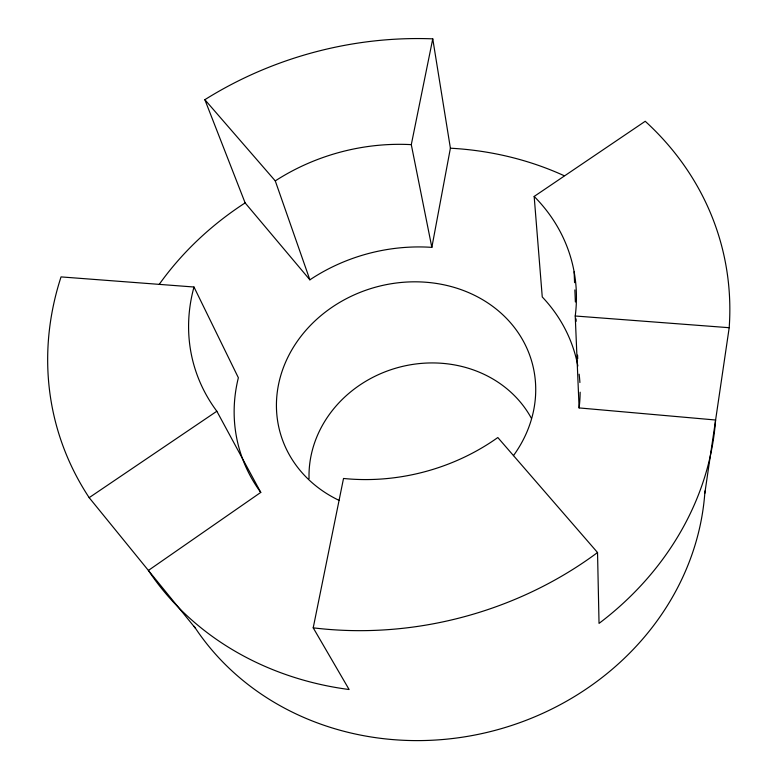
<?xml version="1.0" encoding="UTF-8"?>
<svg xmlns="http://www.w3.org/2000/svg" width="777" height="777" viewBox="0 0 777 777"><rect width="100%" height="100%" fill="white"/><g stroke="black" fill="none" stroke-linecap="round" stroke-linejoin="round"><path stroke-width="1.17" d="M704.797 493.414L729.195 327.709A344.522 292.045 -15.4 0 0 645.221 121.28L534.168 196.445L542.259 296.969A174.446 152.855 -15.4 0 1 577.845 365.986M431.847 247.368L450.398 148.203L432.76 38.85A344.522 292.045 -15.4 0 0 204.856 99.689L245.134 202.904L309.877 279.827A174.446 152.855 -15.4 0 1 431.847 247.368L411.295 144.639L432.76 38.85M195.513 628.34L89.17 497.659A344.522 292.045 -15.4 0 1 61.043 276.903L193.988 287.014L238.364 377.758A174.446 152.855 -15.4 0 0 260.771 492.404L148.388 570.435A306.439 269.532 -15.4 0 0 349.116 689.52L313.209 627.826L343.521 478.467A195.921 165.287 -15.4 0 0 497.814 437.529L597.532 552.525L599.038 623.397A306.439 269.532 -15.4 0 0 715.598 420.007L579.108 407.925L575.233 315.996A195.921 165.287 -15.4 0 0 534.168 196.445M89.17 497.659L216.841 411.237A195.921 165.287 -15.4 0 1 193.988 287.014M575.233 315.996L729.195 327.709M204.856 99.689L275.272 180.895L309.877 279.827M216.841 411.237L260.771 492.404M574.116 271.795L574.572 282.663M574.863 289.908L575.368 301.981M576.068 318.881L576.165 321.299M577.564 355.099L577.719 358.721M159.304 284.246A306.439 269.532 -15.4 0 1 245.134 202.904M450.398 148.203A306.439 269.532 -15.4 0 1 564.073 175.67M704.962 491.006A275.971 249.815 -15.4 0 1 494.677 730.487A275.971 249.815 -15.4 0 1 194.163 626.301M597.532 552.525A344.522 292.045 -15.4 0 1 313.209 627.826M275.272 180.895A195.921 165.287 -15.4 0 1 411.295 144.639M579.127 374.184A174.446 152.855 -15.4 0 1 579.895 382.527M580.147 392.191A174.446 152.855 -15.4 0 1 579.108 407.925M309.052 478.71A117.832 106.264 -15.4 0 1 398.378 367.453A117.832 106.264 -15.4 0 1 531.487 418.473M339.005 500.339A130.73 114.452 -15.4 0 1 296.28 342.793A130.73 114.452 -15.4 0 1 476.884 296.513A130.73 114.452 -15.4 0 1 513.451 455.643"/></g></svg>
